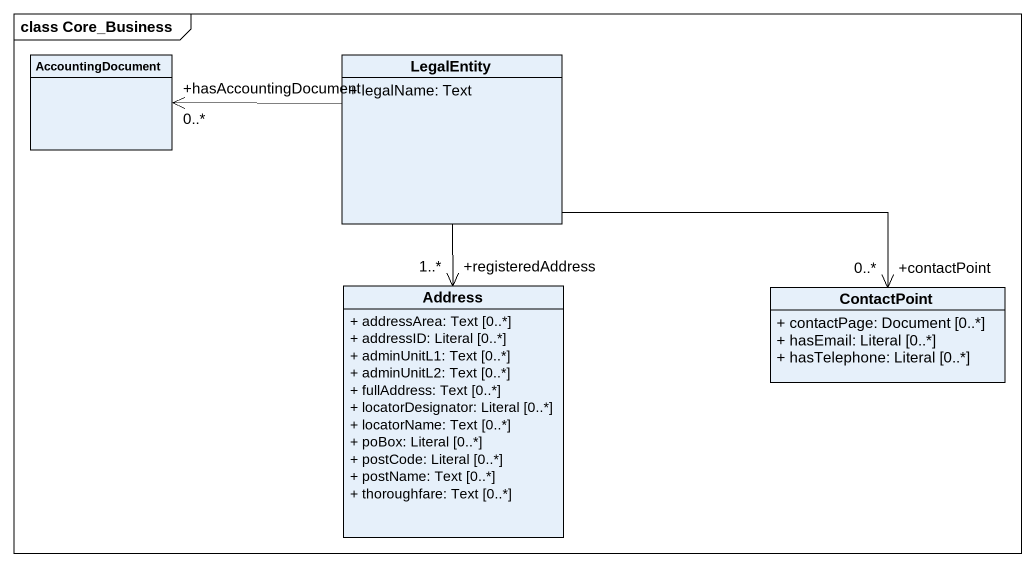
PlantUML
@startuml
mainframe class Core_Business
hide circle
hide empty members
skinparam classAttributeIconSize 0
class AccountingDocument
class LegalEntity {
  + legalName: Text
}
class Address {
  + addressArea: Text [0..*]
  + addressID: Literal [0..*]
  + adminUnitL1: Text [0..*]
  + adminUnitL2: Text [0..*]
  + fullAddress: Text [0..*]
  + locatorDesignator: Literal [0..*]
  + locatorName: Text [0..*]
  + poBox: Literal [0..*]
  + postCode: Literal [0..*]
  + postName: Text [0..*]
  + thoroughfare: Text [0..*]
}
class ContactPoint {
  + contactPage: Document [0..*]
  + hasEmail: Literal [0..*]
  + hasTelephone: Literal [0..*]
}
LegalEntity -left-> "+hasAccountingDocument\n0..*" AccountingDocument
LegalEntity --> "+registeredAddress\n1..*" Address
LegalEntity -right-> "+contactPoint\n0..*" ContactPoint
@enduml
